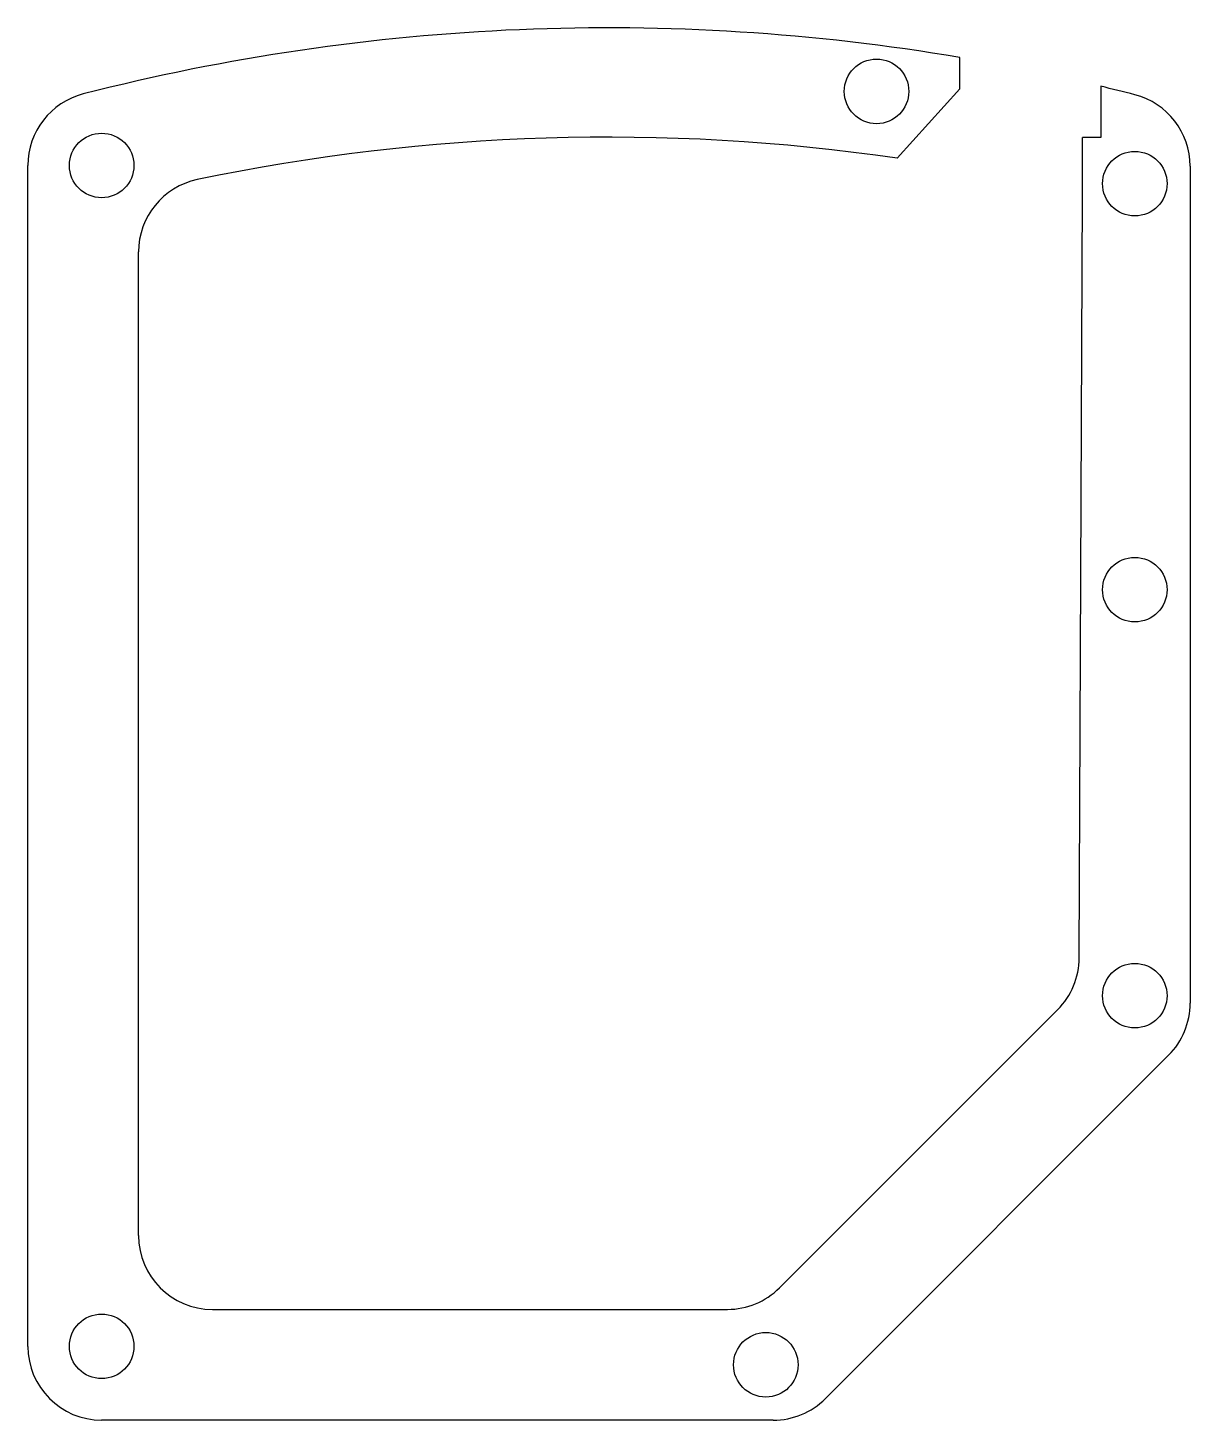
# Model space of a CAD drawing. Header units: millimetres. Extents: x -29 to 34, y -41 to 34.4.
import ezdxf

# ---------------------------------------------------------------- set-up
doc = ezdxf.new("R2010")
doc.units = ezdxf.units.MM
doc.layers.get('0').update_dxf_attribs({"linetype": 'CONTINUOUS'})

msp = doc.modelspace()

# ---------------------------------------------------------------- linework, layer by layer
for p, q in [((21.516, 31.147), (21.516, 32.839)), ((18.127, 27.378), (21.516, 31.147)), ((29.154, 31.277), (29.154, 28.5)), ((28.16, 25.424), (28.173, 28.5)), ((29.154, 28.5), (28.173, 28.5)), ((-29, -37), (-29, 26.985)), ((34, 26.944), (34, -18.401)), ((27.985, -15.948), (28.16, 25.424)), ((-23, -31), (-23, 22.302)), ((26.813, -18.759), (11.744, -33.828)), ((32.828, -21.229), (14.229, -39.828)), ((-19, -35), (8.916, -35)), ((11.401, -41), (-25, -41))]:
    msp.add_line(p, q)
for centre in [(17, 31), (-25, 26.985), (31, 26), (31, 4), (31, -18), (-25, -37), (11, -38)]:
    msp.add_circle(centre, 1.75)
for centre, radius, start, end in [((2.42, -80.012), 114.455, 80.39582, 104.37366), ((2.42, -80.012), 114.455, 75.54048, 76.49193), ((-25, 26.985), 4, 104.37366, 180), ((30, 26.944), 4, 0, 75.54048), ((2.42, -80.012), 108.532, 81.67849, 101.82431), ((-19, 22.302), 4, 101.82431, 180), ((23.985, -15.931), 4, 315, 359.75725), ((30, -18.401), 4, -45, 0), ((-19, -31), 4, 180, 270), ((8.916, -31), 4, 270, 315), ((-25, -37), 4, 180, 270), ((11.401, -37), 4, 270, 315)]:
    msp.add_arc(centre, radius, start, end)

doc.saveas('drawing.dxf')
